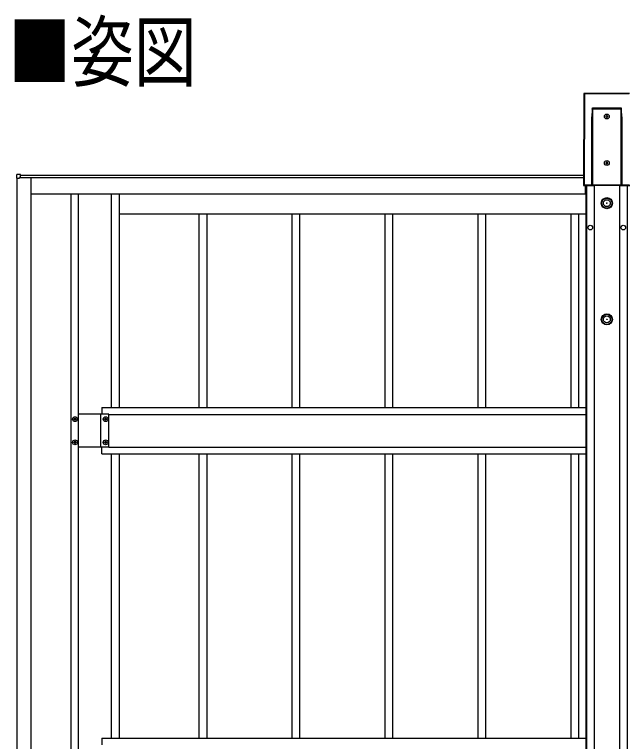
# Model space of a CAD drawing. Units: millimetres, scale not verified. Extents: x -10512 to 10512, y -7425 to 7425.
# Drawn here: x -3468 to -2150, y 1881 to 3445 of the extents above; entities that cross this region are included whole.
import ezdxf
from ezdxf.enums import TextEntityAlignment as Align

# ---------------------------------------------------------------- set-up
doc = ezdxf.new("R2010")
doc.units = ezdxf.units.MM
doc.header["$LTSCALE"] = 30
doc.layers.add('0-2_USER1', color=3, linetype='Continuous')
doc.layers.add('0-4_YKK_A1', color=4, linetype='Continuous')
doc.styles.add('ＭＳ ゴシック', font='')
doc.styles.get('ＭＳ ゴシック').set_extended_font_data('MS Gothic')

msp = doc.modelspace()

# ---------------------------------------------------------------- linework, layer by layer
at = {"layer": '0-4_YKK_A1'}
for p, q in [((-2243.71, 3274.76), (-2244.34, 3077.62)), ((-2243.85, 3078.1), (-2243.23, 3274.28)), ((-2243.7, 3274.76), (-2243.71, 3274.76)), ((-2243.23, 3274.28), (-2243.7, 3274.76)), ((-2242.73, 3274.25), (-2243.36, 3078.07)), ((-2145.7, 3275.26), (-2243.21, 3275.26)), ((-2243.21, 3275.26), (-2243.21, 3275.25)), ((-2243.21, 3275.25), (-2242.73, 3274.78)), ((-2145.7, 3275.25), (-2243.21, 3275.25)), ((-2242.73, 3274.78), (-2146.17, 3274.78)), ((-2242.73, 3274.78), (-2242.73, 3274.25)), ((-2146.17, 3274.25), (-2242.73, 3274.25)), ((-2225.51, 3244.17), (-2163.39, 3244.17)), ((-2163.39, 3241.55), (-2225.51, 3241.55)), ((-2225.51, 3241.55), (-2225.51, 3078.62)), ((-2163.39, 3078.62), (-2163.39, 3241.55)), ((-2226.98, 3078.18), (-2226.51, 3224.96)), ((-2226.01, 3224.94), (-2226.48, 3078.15)), ((-2226.01, 3078.62), (-2226.01, 3224.94)), ((-2193.97, 3227.03), (-2193.97, 3227.99)), ((-2162.89, 3224.94), (-2162.89, 3078.62)), ((-2162.42, 3078.15), (-2162.89, 3224.94)), ((-2162.39, 3224.96), (-2161.92, 3078.18)), ((-2193.97, 3127.03), (-2193.97, 3127.99)), ((-3455.95, 3100.95), (-3463.48, 3100.49)), ((-3455.95, 3100.45), (-3455.95, 3100.95)), ((-3455.95, 3094.55), (-3455.95, 3100.45)), ((-3455.95, 3099.43), (-2244.27, 3099.43)), ((-3463.48, 3092.75), (-3457.77, 3092.75)), ((-3462.45, 583.72), (-3462.45, 3092.75)), ((-3457.77, 3092.75), (-3457.45, 3092.75)), ((-3457.45, 3092.75), (-3457.45, 3093.95)), ((-3432.45, 3093.93), (-3457.45, 3093.93)), ((-3456.95, 3093.93), (-3456.95, 3094.25)), ((-3455.95, 3094.43), (-2244.28, 3094.43)), ((-3453.95, 3094.41), (-2244.28, 3094.41)), ((-3453.95, 3094.41), (-3453.95, 3093.93)), ((-3432.45, 617.02), (-3432.45, 3093.93)), ((-2244.34, 3077.61), (-2244.34, 3077.62)), ((-2243.36, 3077.6), (-2243.84, 3077.11)), ((-2243.84, 3077.11), (-2223.08, 3077.11)), ((-2243.84, 3077.11), (-2223.08, 3077.11)), ((-2243.84, 3077.11), (-2243.84, 3077.11)), ((-2243.36, 3078.07), (-2226.97, 3078.07)), ((-2243.36, 3078.07), (-2243.36, 3077.6)), ((-2226.04, 3077.6), (-2243.36, 3077.6)), ((-2240.45, 3059.44), (-2240.45, 3077.11)), ((-2240.45, 3059.43), (-2240.45, 3077.11)), ((-2240.45, 3074.44), (-2239.45, 3074.44)), ((-2239.45, 3077.11), (-2239.45, 984)), ((-2238.25, 3077.11), (-2238.25, 984)), ((-2226.48, 3078.15), (-2226.01, 3078.62)), ((-2225.51, 3078.12), (-2226.04, 3077.6)), ((-2225.51, 3078.62), (-2163.39, 3078.62)), ((-2225.51, 3078.62), (-2225.51, 3078.12)), ((-2163.39, 3078.12), (-2225.51, 3078.12)), ((-2223.08, 3077.11), (-2222.83, 3078)), ((-2222.83, 3078), (-2165.95, 3078)), ((-2221.95, 3078), (-2221.95, 1102.17)), ((-2166.95, 3078), (-2166.95, 1102.17)), ((-2165.95, 3078), (-2165.7, 3077.11)), ((-2165.7, 3077.11), (-2145.06, 3077.11)), ((-2165.7, 3077.11), (-2145.06, 3077.11)), ((-2163.39, 3078.62), (-2163.39, 3078.12)), ((-2162.86, 3077.6), (-2163.39, 3078.12)), ((-2162.89, 3078.62), (-2162.42, 3078.15)), ((-2145.55, 3077.6), (-2162.86, 3077.6)), ((-2161.93, 3078.07), (-2145.55, 3078.07)), ((-2150.65, 3077.11), (-2150.65, 984)), ((-3432.45, 3059.43), (-2240.45, 3059.43)), ((-3347.45, 3059.43), (-3347.45, 617.02)), ((-3331.45, 3059.43), (-3331.45, 617.02)), ((-3260.45, 3059.43), (-3260.45, 2599.44)), ((-3243.45, 3059.43), (-3243.45, 2599.44)), ((-3243.45, 3016.44), (-3056.35, 3016.44)), ((-3071.45, 2599.44), (-3071.45, 3016.44)), ((-3071.45, 3016.44), (-2856.35, 3016.44)), ((-3054.45, 2599.44), (-3054.45, 3016.44)), ((-2871.45, 2599.44), (-2871.45, 3016.44)), ((-2871.45, 3016.44), (-2656.35, 3016.44)), ((-2854.45, 2599.44), (-2854.45, 3016.44)), ((-2671.45, 2599.44), (-2671.45, 3016.44)), ((-2671.45, 3016.44), (-2456.35, 3016.44)), ((-2654.45, 2599.44), (-2654.45, 3016.44)), ((-2471.45, 2599.44), (-2471.45, 3016.44)), ((-2471.45, 3016.44), (-2256.35, 3016.44)), ((-2454.45, 2599.44), (-2454.45, 3016.44)), ((-2271.45, 2599.44), (-2271.45, 3016.44)), ((-2271.45, 3016.44), (-2239.45, 3016.44)), ((-2254.45, 2599.44), (-2254.45, 3016.44)), ((-3280.45, 2599.44), (-3280.45, 2584.94)), ((-3280.45, 2599.44), (-2239.45, 2599.44)), ((-3265.45, 2584.94), (-3331.45, 2584.94)), ((-3265.45, 2584.94), (-3331.45, 2584.94)), ((-3282.95, 2513.94), (-3282.95, 2584.94)), ((-3282.95, 2513.94), (-3282.95, 2584.94)), ((-3265.45, 2513.94), (-3265.45, 2584.94)), ((-3265.45, 2513.94), (-3265.45, 2584.94)), ((-3265.45, 2584.44), (-2239.45, 2584.44)), ((-3338.93, 2575.88), (-3338.93, 2576.84)), ((-3272.93, 2575.88), (-3272.93, 2576.84)), ((-3338.93, 2525.88), (-3338.93, 2526.84)), ((-3272.93, 2525.88), (-3272.93, 2526.84)), ((-3265.45, 2513.94), (-3331.45, 2513.94)), ((-3265.45, 2513.94), (-3331.45, 2513.94)), ((-3280.45, 2499.44), (-3280.45, 2513.94)), ((-3265.45, 2514.44), (-2239.45, 2514.44)), ((-3280.45, 2499.44), (-2239.45, 2499.44)), ((-3260.45, 2499.44), (-3260.45, 1888.23)), ((-3243.45, 2499.44), (-3243.45, 1888.23)), ((-3071.45, 1888.23), (-3071.45, 2499.44)), ((-3054.45, 1888.23), (-3054.45, 2499.44)), ((-2871.45, 1888.23), (-2871.45, 2499.44)), ((-2854.45, 1888.23), (-2854.45, 2499.44)), ((-2671.45, 1888.23), (-2671.45, 2499.44)), ((-2654.45, 1888.23), (-2654.45, 2499.44)), ((-2471.45, 1888.23), (-2471.45, 2499.44)), ((-2454.45, 1888.23), (-2454.45, 2499.44)), ((-2271.45, 1888.23), (-2271.45, 2499.44)), ((-2254.45, 1888.23), (-2254.45, 2499.44)), ((-3280.45, 1888.23), (-3280.45, 1873.73)), ((-3280.45, 1888.23), (-2239.45, 1888.23))]:
    msp.add_line(p, q, dxfattribs=at)
for points in [[(-2243.7, 3274.76), (-2244.34, 3077.61), (-2243.85, 3078.1)], [(-2225.87, 3241.58), (-2225.6, 3243.56), (-2225.51, 3244.13), (-2225.51, 3244.17)], [(-2225.51, 3241.55), (-2225.53, 3241.55), (-2225.56, 3241.55), (-2225.58, 3241.55), (-2225.6, 3241.55), (-2225.63, 3241.55), (-2225.65, 3241.55), (-2225.67, 3241.55), (-2225.69, 3241.55)], [(-2163.21, 3241.55), (-2163.35, 3243.55), (-2163.39, 3244.13), (-2163.39, 3244.17)], [(-2163.39, 3241.55), (-2163.37, 3241.55), (-2163.34, 3241.55), (-2163.32, 3241.55), (-2163.3, 3241.55), (-2163.28, 3241.55), (-2163.25, 3241.55), (-2163.23, 3241.55), (-2163.21, 3241.55)], [(-2195.89, 3226.07), (-2196.85, 3226.07), (-2196.85, 3225.11), (-2195.89, 3225.11)], [(-2193.97, 3227.99), (-2194.93, 3227.99), (-2194.93, 3227.03)], [(-2194.93, 3224.15), (-2194.93, 3223.19), (-2193.97, 3223.19), (-2193.97, 3224.15)], [(-2193.01, 3225.11), (-2192.05, 3225.11), (-2192.05, 3226.07), (-2193.01, 3226.07)], [(-2193.97, 3127.99), (-2194.93, 3127.99), (-2194.93, 3127.03)], [(-2195.89, 3126.07), (-2196.85, 3126.07), (-2196.85, 3125.11), (-2195.89, 3125.11)], [(-2194.93, 3124.15), (-2194.93, 3123.19), (-2193.97, 3123.19), (-2193.97, 3124.15)], [(-2193.01, 3125.11), (-2192.05, 3125.11), (-2192.05, 3126.07), (-2193.01, 3126.07)], [(-3463.95, 3099.99), (-3463.95, 3092.75), (-3463.48, 3092.75)], [(-3457.15, 3094.25), (-3455.95, 3094.25), (-3455.95, 3094.55)], [(-2225.51, 3078.62), (-2225.6, 3078.62), (-2225.69, 3078.62), (-2225.78, 3078.62), (-2225.85, 3078.62), (-2225.92, 3078.62), (-2225.96, 3078.62), (-2226, 3078.62), (-2226.01, 3078.62)], [(-2163.39, 3078.62), (-2163.3, 3078.62), (-2163.21, 3078.62), (-2163.12, 3078.62), (-2163.05, 3078.62), (-2162.99, 3078.62), (-2162.94, 3078.62), (-2162.91, 3078.62), (-2162.89, 3078.62)], [(-3339.89, 2573.96), (-3340.85, 2573.96), (-3340.85, 2574.92), (-3339.89, 2574.92)], [(-3338.93, 2576.84), (-3337.97, 2576.84), (-3337.97, 2575.88)], [(-3337.97, 2573), (-3337.97, 2572.04), (-3338.93, 2572.04), (-3338.93, 2573)], [(-3337.01, 2574.92), (-3336.05, 2574.92), (-3336.05, 2573.96), (-3337.01, 2573.96)], [(-3273.89, 2573.96), (-3274.85, 2573.96), (-3274.85, 2574.92), (-3273.89, 2574.92)], [(-3272.93, 2576.84), (-3271.97, 2576.84), (-3271.97, 2575.88)], [(-3271.97, 2573), (-3271.97, 2572.04), (-3272.93, 2572.04), (-3272.93, 2573)], [(-3271.01, 2574.92), (-3270.05, 2574.92), (-3270.05, 2573.96), (-3271.01, 2573.96)], [(-3339.89, 2523.96), (-3340.85, 2523.96), (-3340.85, 2524.92), (-3339.89, 2524.92)], [(-3338.93, 2526.84), (-3337.97, 2526.84), (-3337.97, 2525.88)], [(-3337.97, 2523), (-3337.97, 2522.04), (-3338.93, 2522.04), (-3338.93, 2523)], [(-3337.01, 2524.92), (-3336.05, 2524.92), (-3336.05, 2523.96), (-3337.01, 2523.96)], [(-3273.89, 2523.96), (-3274.85, 2523.96), (-3274.85, 2524.92), (-3273.89, 2524.92)], [(-3272.93, 2526.84), (-3271.97, 2526.84), (-3271.97, 2525.88)], [(-3271.97, 2523), (-3271.97, 2522.04), (-3272.93, 2522.04), (-3272.93, 2523)], [(-3271.01, 2524.92), (-3270.05, 2524.92), (-3270.05, 2523.96), (-3271.01, 2523.96)]]:
    msp.add_lwpolyline(points, dxfattribs=at)
for centre, radius in [((-2194.45, 3225.59), 5.3), ((-2194.45, 3125.59), 5.3), ((-2194.39, 3039.08), 12), ((-2194.39, 3039.08), 10.88), ((-2194.39, 3039.08), 7.48), ((-2194.39, 3039.08), 0.5), ((-2229.95, 2986.44), 5), ((-2158.95, 2986.44), 5), ((-2194.39, 2789.08), 12), ((-2194.39, 2789.08), 10.88), ((-2194.39, 2789.08), 7.48), ((-2194.39, 2789.08), 0.5), ((-3338.45, 2574.44), 5.3), ((-3272.45, 2574.44), 5.3), ((-3338.45, 2524.44), 5.3), ((-3272.45, 2524.44), 5.3)]:
    msp.add_circle(centre, radius, dxfattribs=at)
for centre, radius, start, end in [((-2243.21, 3274.76), 0.5, 90, 179.81634), ((-2243.2, 3274.75), 0.501, 90.24971, 179.75029), ((-2242.72, 3274.27), 0.501, 90.24971, 179.75029), ((-2242.83, 3277.01), 2.76, 261.80183, 272.1952), ((-2227.08, 3232.58), 9.09, 81.20266, 82.35702), ((-1784.13, 3211.59), 442.57, 175.77814, 176.1178), ((-2462.13, 3200.59), 301.89, 7.80423, 8.30085), ((-2161.82, 3232.58), 9.09, 97.64298, 98.79734), ((-2226.4, 3222.21), 2.76, 81.80183, 92.1952), ((-2195.89, 3227.03), 0.96, 270, 0), ((-2195.89, 3224.15), 0.96, 0, 90), ((-2193.01, 3227.03), 0.96, 180, 270), ((-2193.01, 3224.15), 0.96, 90, 180), ((-2162.5, 3222.21), 2.76, 87.8048, 98.19817), ((-2195.89, 3127.03), 0.96, 270, 0), ((-2195.89, 3124.15), 0.96, 0, 90), ((-2193.01, 3127.03), 0.96, 180, 270), ((-2193.01, 3124.15), 0.96, 90, 180), ((-3463.45, 3099.99), 0.5, 93.5, 180), ((-3457.15, 3093.95), 0.3, 90, 180), ((-2243.84, 3077.61), 0.5, 179.81634, 270), ((-2243.83, 3077.62), 0.501, 180.24971, 269.75029), ((-2243.46, 3080.83), 2.76, 261.80183, 272.1952), ((-2243.35, 3078.1), 0.501, 180.24971, 269.75029), ((-2226.87, 3075.42), 2.76, 81.80183, 92.1952), ((-2226.57, 3075.31), 2.79, 88.18282, 98.39155), ((-2225.51, 3078.63), 0.501, 180.24971, 269.75029), ((-2163.39, 3078.63), 0.501, 270.24971, 359.75029), ((-2162.03, 3075.42), 2.76, 87.8048, 98.19817), ((-2162.33, 3075.31), 2.79, 81.60845, 91.81718), ((-3339.89, 2575.88), 0.96, 270, 0), ((-3339.89, 2573), 0.96, 0, 90), ((-3337.01, 2575.88), 0.96, 180, 270), ((-3337.01, 2573), 0.96, 90, 180), ((-3273.89, 2575.88), 0.96, 270, 0), ((-3273.89, 2573), 0.96, 0, 90), ((-3271.01, 2575.88), 0.96, 180, 270), ((-3271.01, 2573), 0.96, 90, 180), ((-3339.89, 2525.88), 0.96, 270, 0), ((-3339.89, 2523), 0.96, 0, 90), ((-3337.01, 2525.88), 0.96, 180, 270), ((-3337.01, 2523), 0.96, 90, 180), ((-3273.89, 2525.88), 0.96, 270, 0), ((-3273.89, 2523), 0.96, 0, 90), ((-3271.01, 2525.88), 0.96, 180, 270), ((-3271.01, 2523), 0.96, 90, 180)]:
    msp.add_arc(centre, radius, start, end, dxfattribs=at)
for centre, major_axis, ratio, start_param, end_param in [((-2225.51, 3223.8), (0, -19.08), 0.052413, 3.5123474, 4.6513024), ((-2225.51, 3223.77), (0, -19.08), 0.026207, 3.5123474, 4.6513024), ((-2222.42, 3241.55), (0, -50), 0.061774, 4.6600291, 4.7123946), ((-2166.48, 3241.55), (0, -50), 0.061774, 1.5707907, 1.6231562), ((-2163.39, 3223.77), (0, -19.08), 0.026207, 1.6318829, 2.7708379), ((-2163.39, 3223.8), (0, -19.08), 0.052413, 1.6318829, 2.7708379), ((-2225.98, 3078.18), (-0.543, -0.848), 0.992387, 5.2824884, 5.3922079), ((-2226.04, 3078.1), (0.941, -0.042), 0.529688, 3.2789358, 4.7362857), ((-2225.98, 3078.16), (-0.293, -0.417), 0.981557, 5.3232786, 5.4329981), ((-2226.04, 3078.1), (0.185, -0.478), 0.839234, 4.3937254, 5.8510754), ((-2162.86, 3078.1), (-0.185, -0.478), 0.839234, 0.4321099, 1.8894599), ((-2162.86, 3078.1), (0.941, 0.042), 0.529688, 4.6884922, 6.1458421), ((-2162.92, 3078.16), (0.293, -0.417), 0.981557, 0.8501872, 0.9599067), ((-2162.92, 3078.18), (0.543, -0.848), 0.992387, 0.8909775, 1.0006969)]:
    msp.add_ellipse(centre, major_axis=major_axis, ratio=ratio, start_param=start_param, end_param=end_param, dxfattribs=at)

# ---------------------------------------------------------------- texts
at = {"layer": '0-2_USER1', "style": 'ＭＳ ゴシック', "width": 0.8}
msp.add_text('■姿図', height=123.8, dxfattribs=at).set_placement((-3481.96, 3265.92), align=Align.BOTTOM_LEFT)

doc.saveas('drawing.dxf')
